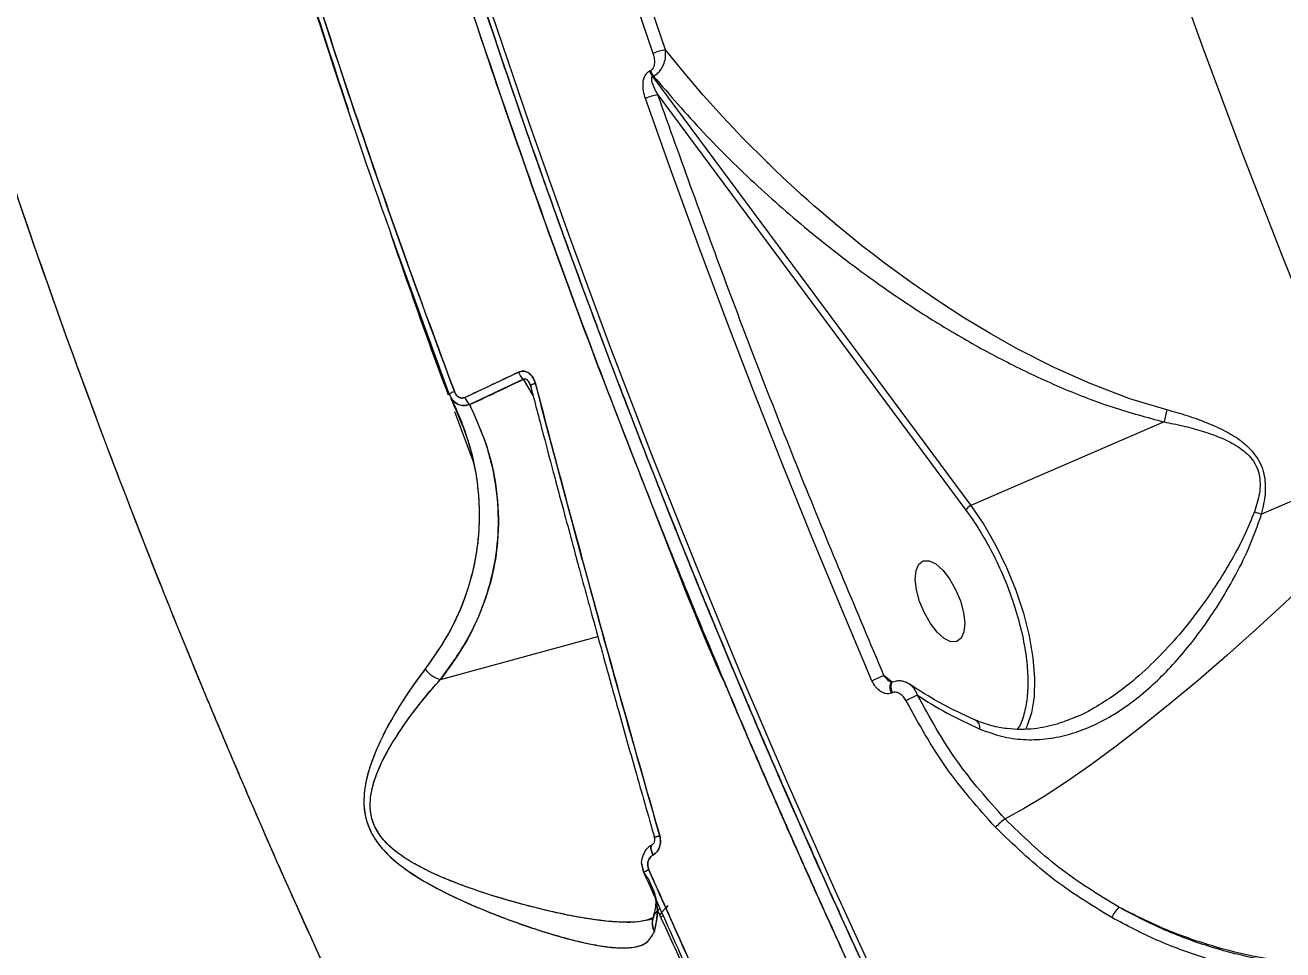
# Model space of a CAD drawing. Header units: millimetres. Extents: x -6332 to 8932, y -6739 to 7096.
# Drawn here: x -3296.8 to -3167.4, y -2512 to -2416.8 of the extents above; entities that cross this region are included whole.
import ezdxf

# ---------------------------------------------------------------- set-up
doc = ezdxf.new("R2010")
doc.units = ezdxf.units.MM
for name, color, linetype in [('DIKOM_ЗОНА', 80, 'Continuous'), ('DIKOM_ОБЪЕКТ', 7, 'Continuous'), ('DIKOM_РАЗМЕР_ЗОНА', 7, 'Continuous'), ('DIKOM_РАЗМЕР_ОБЪЕКТА', 7, 'Continuous')]:
    doc.layers.add(name, color=color, linetype=linetype)
doc.styles.add('style1', font='arial.ttf', dxfattribs={"width": 0.8})
doc.dimstyles.new('1-50', dxfattribs={"dimtxt": 300, "dimasz": 200, "dimexe": 100, "dimexo": 0, "dimgap": 100, "dimtad": 1, "dimtxsty": 'style1', "dimcen": 200, "dimclrd": 7, "dimclre": 7, "dimclrt": 7, "dimadec": 1, "dimazin": 2, "dimtfac": 1, "dimtmove": 0, "dimatfit": 2, "dimfxl": 0, "dimlwd": 25, "dimlwe": 18, "dimarcsym": 0})

# ---------------------------------------------------------------- blocks, each defined once
blk = doc.blocks.new('*D9')
at = {"layer": 'Defpoints', "color": 0, "transparency": 16777216}
for p in [(777.17, 5593.97), (-4228.73, -3389.78), (7301.72, -3389.78)]:
    blk.add_point(p, dxfattribs=at)
at = {"layer": 'DIKOM_РАЗМЕР_ОБЪЕКТА', "color": 7, "lineweight": 18, "transparency": 16777216}
for p, q in [((777.17, 5593.97), (7401.72, 5593.97)), ((-4228.73, -3389.78), (7401.72, -3389.78))]:
    blk.add_line(p, q, dxfattribs=at)
at = {"layer": 'DIKOM_РАЗМЕР_ОБЪЕКТА', "color": 7, "lineweight": 25, "transparency": 16777216}
blk.add_line((7301.72, 5393.97), (7301.72, -3189.78), dxfattribs=at)
at = {"layer": 'DIKOM_РАЗМЕР_ОБЪЕКТА', "color": 7, "transparency": 16777216}
for points in [[(7268.39, 5393.97), (7335.06, 5393.97), (7301.72, 5593.97)], [(7268.39, -3189.78), (7335.06, -3189.78), (7301.72, -3389.78)]]:
    blk.add_solid(points, dxfattribs=at)
at = {"layer": 'DIKOM_РАЗМЕР_ОБЪЕКТА', "color": 7, "transparency": 16777216, "insert": (7048.55, 1153.71), "char_height": 300, "attachment_point": 5, "rotation": 90, "style": 'style1'}
blk.add_mtext('9000', dxfattribs=at)
blk = doc.blocks.new('*D10')
at = {"layer": 'Defpoints', "color": 0, "transparency": 16777216}
for p in [(4034.78, 3636.59), (-4490.85, -1960.46), (4034.78, -5533.39)]:
    blk.add_point(p, dxfattribs=at)
at = {"layer": 'DIKOM_РАЗМЕР_ОБЪЕКТА', "color": 7, "lineweight": 18, "transparency": 16777216}
for p, q in [((4034.78, 3636.59), (4034.78, -5633.39)), ((-4490.85, -1960.46), (-4490.85, -5633.39))]:
    blk.add_line(p, q, dxfattribs=at)
at = {"layer": 'DIKOM_РАЗМЕР_ОБЪЕКТА', "color": 7, "lineweight": 25, "transparency": 16777216}
blk.add_line((-4290.85, -5533.39), (3834.78, -5533.39), dxfattribs=at)
at = {"layer": 'DIKOM_РАЗМЕР_ОБЪЕКТА', "color": 7, "transparency": 16777216}
for points in [[(-4290.85, -5500.05), (-4290.85, -5566.72), (-4490.85, -5533.39)], [(3834.78, -5500.05), (3834.78, -5566.72), (4034.78, -5533.39)]]:
    blk.add_solid(points, dxfattribs=at)
at = {"layer": 'DIKOM_РАЗМЕР_ОБЪЕКТА', "color": 7, "transparency": 16777216, "insert": (308.03, -5280.21), "char_height": 300, "attachment_point": 5, "style": 'style1'}
blk.add_mtext('8500', dxfattribs=at)
blk = doc.blocks.new('*D11')
at = {"layer": 'Defpoints', "color": 0, "transparency": 16777216}
for p in [(1114.35, 7096.35), (-4349.59, -4627.34), (8831.76, -4627.34)]:
    blk.add_point(p, dxfattribs=at)
at = {"layer": 'DIKOM_РАЗМЕР_ЗОНА', "color": 7, "lineweight": 18, "transparency": 16777216}
for p, q in [((1114.35, 7096.35), (8931.76, 7096.35)), ((-4349.59, -4627.34), (8931.76, -4627.34))]:
    blk.add_line(p, q, dxfattribs=at)
at = {"layer": 'DIKOM_РАЗМЕР_ЗОНА', "color": 7, "lineweight": 25, "transparency": 16777216}
blk.add_line((8831.76, 6896.35), (8831.76, -4427.34), dxfattribs=at)
at = {"layer": 'DIKOM_РАЗМЕР_ЗОНА', "color": 7, "transparency": 16777216}
for points in [[(8798.42, 6896.35), (8865.09, 6896.35), (8831.76, 7096.35)], [(8798.42, -4427.34), (8865.09, -4427.34), (8831.76, -4627.34)]]:
    blk.add_solid(points, dxfattribs=at)
at = {"layer": 'DIKOM_РАЗМЕР_ЗОНА', "color": 7, "transparency": 16777216, "insert": (8578.59, 1308.2), "char_height": 300, "attachment_point": 5, "rotation": 90, "style": 'style1'}
blk.add_mtext('11750', dxfattribs=at)
blk = doc.blocks.new('*D12')
at = {"layer": 'Defpoints', "color": 0, "transparency": 16777216}
for p in [(6134.38, 3354.85), (-6332, -2644.93), (6134.38, -6639)]:
    blk.add_point(p, dxfattribs=at)
at = {"layer": 'DIKOM_РАЗМЕР_ЗОНА', "color": 7, "lineweight": 18, "transparency": 16777216}
for p, q in [((6134.38, 3354.85), (6134.38, -6739)), ((-6332, -2644.93), (-6332, -6739))]:
    blk.add_line(p, q, dxfattribs=at)
at = {"layer": 'DIKOM_РАЗМЕР_ЗОНА', "color": 7, "lineweight": 25, "transparency": 16777216}
blk.add_line((-6132, -6639), (5934.38, -6639), dxfattribs=at)
at = {"layer": 'DIKOM_РАЗМЕР_ЗОНА', "color": 7, "transparency": 16777216}
for points in [[(-6132, -6605.67), (-6132, -6672.33), (-6332, -6639)], [(5934.38, -6605.67), (5934.38, -6672.33), (6134.38, -6639)]]:
    blk.add_solid(points, dxfattribs=at)
at = {"layer": 'DIKOM_РАЗМЕР_ЗОНА', "color": 7, "transparency": 16777216, "insert": (-98.81, -6385.83), "char_height": 300, "attachment_point": 5, "style": 'style1'}
blk.add_mtext('12500', dxfattribs=at)

msp = doc.modelspace()

# ---------------------------------------------------------------- linework, layer by layer
at = {"layer": 'DIKOM_ЗОНА', "color": 3, "lineweight": 15}
msp.add_lwpolyline([(2313.678, -2039.636), (1542.34, -2039.636, 0.3105415), (608.716, -2681.382, -0.3109247), (-1501.993, -4130.05), (-2696.746, -4128.38, 0.1481275), (-3251.872, -4295.682, -0.933016), (-5664.774, -1161.612, 0.2141904), (-5328.202, -414.769), (-5324.734, 2067.074, -0.1780948), (-5085.448, 2714.765, 0.1784553), (-4846.161, 3363.853), (-4846.161, 4324.353, -0.4142136), (-3846.161, 5324.353), (-1723.291, 5324.353, 0.381133), (-729.81, 6210.352, -0.381133), (263.67, 7096.351), (1965.021, 7096.351, -0.4034875), (2964.346, 6133.102, 0.4034875)], format="xyb", dxfattribs=at)
at = {"layer": 'DIKOM_ОБЪЕКТ', "color": 7, "linetype": 'Continuous', "lineweight": 15}
for p, q in [((-3232.505, -2421.511), (-3232.405, -2421.468)), ((-3232.21, -2422.079), (-3232.11, -2422.036)), ((-3232.21, -2422.079), (-3199.46, -2466.259)), ((-3231.655, -2423.969), (-3199.957, -2466.73)), ((-3251.507, -2455.118), (-3245.995, -2452.516)), ((-3245.49, -2453.25), (-3251.015, -2455.857)), ((-3244.5, -2454.917), (-3245.49, -2453.25)), ((-3245.009, -2453.428), (-3244.781, -2453.846)), ((-3244.655, -2454.009), (-3244.914, -2453.572)), ((-3252.954, -2455.186), (-3251.778, -2457.869)), ((-3250.606, -2461.854), (-3252.561, -2456.606)), ((-3179.56, -2457.641), (-3199.46, -2466.259)), ((-3254.036, -2484.157), (-3237.83, -2479.741)), ((-3226.059, -2481.369), (-3226.063, -2481.37)), ((-3225.239, -2483.376), (-3225.24, -2483.376)), ((-3207.56, -2484.446), (-3208.394, -2483.759)), ((-3207.526, -2484.432), (-3207.604, -2484.466)), ((-3207.604, -2484.466), (-3207.592, -2484.461)), ((-3207.516, -2484.427), (-3207.526, -2484.432)), ((-3207.61, -2485.553), (-3207.532, -2485.519)), ((-3222.584, -2489.672), (-3222.546, -2489.655)), ((-3232.024, -2500.352), (-3232.018, -2500.371)), ((-3232.024, -2500.352), (-3231.997, -2500.526)), ((-3233.321, -2503.191), (-3233.132, -2503.961)), ((-3233.133, -2503.959), (-3233.297, -2503.155)), ((-3232.633, -2503.649), (-3232.659, -2503.762)), ((-3232.659, -2503.762), (-3232.639, -2503.672)), ((-3231.825, -2506.864), (-3232.183, -2505.864)), ((-3230.615, -2507.423), (-3231.463, -2508.352)), ((-3230.615, -2507.423), (-3230.814, -2507.724)), ((-3231.223, -2508.2), (-3231.452, -2508.378)), ((-3231.366, -2508.569), (-3231.091, -2508.494))]:
    msp.add_line(p, q, dxfattribs=at)
at = {"layer": 'DIKOM_ОБЪЕКТ', "color": 7, "linetype": 'Continuous', "lineweight": 15, "flags": 128}
for points in [[(-3208.944, -2300.734), (-3206.819, -2311.237), (-3204.505, -2321.822), (-3202.004, -2332.479), (-3199.318, -2343.199), (-3196.451, -2353.97), (-3193.405, -2364.783), (-3190.182, -2375.628), (-3186.785, -2386.497), (-3183.218, -2397.376), (-3179.485, -2408.257), (-3175.588, -2419.13), (-3171.531, -2429.985), (-3167.318, -2440.811), (-3162.952, -2451.598), (-3158.439, -2462.337)], [(-3192.274, -2549.675), (-3197.738, -2538.88), (-3203.077, -2527.986), (-3208.288, -2517.001), (-3213.367, -2505.933), (-3218.308, -2494.793), (-3223.109, -2483.589), (-3227.764, -2472.332), (-3232.27, -2461.03), (-3236.623, -2449.694), (-3240.82, -2438.332), (-3244.857, -2426.954), (-3248.73, -2415.57), (-3252.436, -2404.19), (-3255.973, -2392.823), (-3259.337, -2381.478), (-3262.525, -2370.166), (-3265.534, -2358.894), (-3268.363, -2347.675), (-3271.009, -2336.516), (-3273.469, -2325.427), (-3275.741, -2314.418), (-3277.824, -2303.496)], [(-3232.129, -2419.695), (-3234.917, -2411.502), (-3237.62, -2403.309), (-3240.235, -2395.121), (-3242.762, -2386.941), (-3245.199, -2378.773), (-3247.545, -2370.621), (-3249.8, -2362.487), (-3251.962, -2354.376)], [(-3230.876, -2419.326), (-3233.659, -2411.15), (-3236.355, -2402.976), (-3238.964, -2394.806), (-3241.485, -2386.644), (-3243.917, -2378.494), (-3246.259, -2370.359), (-3248.508, -2362.244), (-3250.666, -2354.151)], [(-3179.283, -2456.406), (-3183.101, -2455.248), (-3187.182, -2453.699), (-3190.816, -2452.073), (-3194.675, -2450.109), (-3197.4, -2448.58), (-3200.268, -2446.847), (-3202.994, -2445.083), (-3205.606, -2443.284), (-3208.377, -2441.259), (-3209.484, -2440.415), (-3210.662, -2439.495), (-3211.908, -2438.497), (-3213.219, -2437.418), (-3214.592, -2436.254), (-3215.094, -2435.821), (-3215.643, -2435.341), (-3216.237, -2434.815), (-3216.874, -2434.244), (-3217.555, -2433.625), (-3218.788, -2432.482), (-3219.671, -2431.643), (-3220.215, -2431.118), (-3220.362, -2430.976), (-3220.404, -2430.934), (-3220.419, -2430.92), (-3220.423, -2430.916), (-3220.425, -2430.914), (-3220.425, -2430.914), (-3220.426, -2430.913), (-3220.426, -2430.913), (-3220.426, -2430.913), (-3220.426, -2430.913), (-3220.426, -2430.913), (-3220.426, -2430.913), (-3220.426, -2430.913), (-3222.905, -2428.427), (-3224.981, -2426.231), (-3226.982, -2424.007), (-3229.032, -2421.606), (-3230.876, -2419.326)], [(-3209.624, -2484.282), (-3212.77, -2476.85), (-3215.852, -2469.398), (-3218.869, -2461.924), (-3221.82, -2454.432), (-3224.704, -2446.926), (-3227.519, -2439.408), (-3230.265, -2431.882), (-3232.94, -2424.349)], [(-3244.259, -2453.675), (-3244.398, -2453.715), (-3244.522, -2453.753), (-3244.625, -2453.787), (-3244.707, -2453.815), (-3244.764, -2453.838), (-3244.795, -2453.855), (-3244.798, -2453.863), (-3244.774, -2453.865)], [(-3244.774, -2453.865), (-3244.798, -2453.863), (-3244.795, -2453.855), (-3244.764, -2453.838), (-3244.707, -2453.815), (-3244.625, -2453.787), (-3244.522, -2453.753), (-3244.398, -2453.715), (-3244.259, -2453.675)], [(-3158.439, -2462.337), (-3159.76, -2462.91), (-3161.105, -2463.49), (-3162.471, -2464.081), (-3163.857, -2464.679), (-3165.259, -2465.282), (-3166.676, -2465.893), (-3168.105, -2466.508), (-3169.545, -2467.127)], [(-3199.46, -2466.259), (-3198.129, -2468.213), (-3196.894, -2470.348), (-3195.785, -2472.615), (-3194.828, -2474.96), (-3194.045, -2477.328), (-3193.454, -2479.662), (-3193.071, -2481.908), (-3192.903, -2484.013), (-3192.955, -2485.926), (-3193.226, -2487.603), (-3193.709, -2489.004), (-3193.837, -2489.26)], [(-3156.354, -2465.453), (-3158.903, -2468.142), (-3161.587, -2470.872), (-3164.376, -2473.618), (-3167.246, -2476.351), (-3170.165, -2479.046), (-3173.107, -2481.675), (-3176.042, -2484.213), (-3178.941, -2486.634), (-3181.776, -2488.915), (-3184.518, -2491.034), (-3187.14, -2492.968), (-3189.616, -2494.698), (-3191.923, -2496.209), (-3194.037, -2497.485), (-3195.937, -2498.513)], [(-3202.338, -2472.899), (-3201.638, -2473.799), (-3201.019, -2474.883), (-3200.529, -2476.066), (-3200.21, -2477.251), (-3200.086, -2478.343), (-3200.167, -2479.252), (-3200.448, -2479.906), (-3200.906, -2480.251), (-3201.502, -2480.26), (-3202.19, -2479.931), (-3202.913, -2479.291), (-3203.613, -2478.393), (-3204.232, -2477.307), (-3204.722, -2476.125), (-3205.042, -2474.939), (-3205.166, -2473.848), (-3205.084, -2472.938), (-3204.803, -2472.285), (-3204.345, -2471.94), (-3203.749, -2471.931), (-3203.061, -2472.26), (-3202.338, -2472.899)], [(-3207.61, -2485.553), (-3207.704, -2485.289), (-3207.759, -2485.032), (-3207.77, -2484.803), (-3207.735, -2484.621), (-3207.658, -2484.5), (-3207.604, -2484.466)], [(-3207.526, -2484.432), (-3207.58, -2484.467), (-3207.657, -2484.588), (-3207.692, -2484.77), (-3207.682, -2484.998), (-3207.627, -2485.254), (-3207.532, -2485.519)], [(-3232.155, -2502.224), (-3232.255, -2502.007), (-3232.327, -2501.793), (-3232.369, -2501.594), (-3232.376, -2501.421), (-3232.348, -2501.286), (-3232.288, -2501.194), (-3232.249, -2501.168)], [(-3232.261, -2501.175), (-3232.288, -2501.194), (-3232.348, -2501.286), (-3232.376, -2501.421), (-3232.369, -2501.594), (-3232.327, -2501.793), (-3232.255, -2502.007), (-3232.155, -2502.224)], [(-3232.024, -2500.352), (-3232.043, -2500.368), (-3232.033, -2500.377), (-3231.996, -2500.378), (-3231.932, -2500.37), (-3231.843, -2500.354), (-3231.732, -2500.33), (-3231.602, -2500.3), (-3231.457, -2500.263)], [(-3231.457, -2500.263), (-3231.602, -2500.3), (-3231.732, -2500.33), (-3231.843, -2500.354), (-3231.932, -2500.37), (-3231.996, -2500.378), (-3232.033, -2500.377), (-3232.043, -2500.368), (-3232.024, -2500.352)], [(-3233.133, -2503.959), (-3233.134, -2503.962), (-3233.114, -2503.954), (-3233.071, -2503.937), (-3233.009, -2503.911), (-3232.927, -2503.877), (-3232.828, -2503.835), (-3232.714, -2503.786), (-3232.589, -2503.732)], [(-3231.441, -2507.73), (-3231.459, -2507.743), (-3231.749, -2507.987)]]:
    msp.add_lwpolyline(points, dxfattribs=at)
at = {"layer": 'DIKOM_ОБЪЕКТ', "color": 7, "linetype": 'Continuous', "lineweight": 15}
for centre, radius, start, end in [((-3230.161, -2424.062), 4.79, 98.58337, 114.25187), ((-3230.479, -2420.818), 2.142, 198.86069, 216.06081), ((-3230.347, -2420.759), 2.177, 199.0004, 215.9211), ((-3230.963, -2428.68), 4.761, 98.35656, 114.54104), ((-3244.191, -2451.816), 1.935, 201.19555, 227.81952), ((-3252.387, -2455.465), 0.974, 102.44208, 138.39096), ((-3249.653, -2454.417), 1.981, 200.70817, 226.60389), ((-3134.14, -2467.165), 46.408, 166.59444, 168.15701), ((-3199.121, -2467.113), 0.919, 111.67995, 155.36525), ((-3161.803, -2442.834), 25.497, 250.59193, 252.32396), ((-3253.327, -2481.474), 2.775, 215.15131, 255.19843), ((-3178.748, -2555.246), 77.39, 112.52398, 113.51347), ((-3194.95, -2507.512), 23.94, 114.70013, 117.81651), ((-3199.423, -2489.132), 0.911, 352.41822, 60.65044), ((-3192.802, -2503.054), 5.518, 124.62276, 138.14854), ((-3238.218, -2491.143), 13.79, 291.64536, 294.09255), ((-3230.458, -2509.217), 1.782, 123.58685, 209.41921), ((-3182.129, -2509.806), 3.045, 133.50508, 158.00713), ((-3230.443, -2509.211), 1.799, 162.40191, 209.35898)]:
    msp.add_arc(centre, radius, start, end, dxfattribs=at)
for points, knots in [([(-3223.198, -2036.913), (-3223.524, -2037.057), (-3226.59, -2038.41), (-3231.996, -2041.839), (-3239.36, -2047.241), (-3246.223, -2053.598), (-3252.637, -2060.797), (-3258.475, -2068.712), (-3263.764, -2077.284), (-3268.509, -2086.436), (-3272.789, -2096.292), (-3276.587, -2106.795), (-3279.969, -2118.153), (-3282.907, -2130.406), (-3285.361, -2143.603), (-3287.271, -2157.51), (-3288.623, -2172.08), (-3289.408, -2187.237), (-3289.623, -2202.595), (-3289.309, -2218.091), (-3288.504, -2233.693), (-3287.203, -2249.707), (-3285.402, -2266.139), (-3283.053, -2283.289), (-3280.131, -2301.09), (-3276.619, -2319.463), (-3272.588, -2338.012), (-3268.044, -2356.734), (-3262.983, -2375.631), (-3257.512, -2394.338), (-3251.671, -2412.795), (-3245.522, -2430.905), (-3238.982, -2448.935), (-3232.072, -2466.842), (-3224.648, -2484.987), (-3216.683, -2503.365), (-3208.148, -2521.962), (-3199.21, -2540.381), (-3189.918, -2558.519), (-3180.322, -2576.279), (-3170.647, -2593.275), (-3160.914, -2609.534), (-3151.139, -2625.087), (-3141.126, -2640.246), (-3130.896, -2655.033), (-3123.923, -2664.485), (-3120.431, -2669.218)], [0, 0, 0, 0, 0.0028441, 0.0267502, 0.0505357, 0.0742578, 0.0979727, 0.1217368, 0.1442394, 0.1668674, 0.1894172, 0.2118542, 0.2342271, 0.257939, 0.2816885, 0.3055319, 0.3295197, 0.3534456, 0.3772426, 0.3996156, 0.4219726, 0.4443609, 0.4668275, 0.4894231, 0.5133832, 0.5372016, 0.560939, 0.5846504, 0.6083912, 0.6322202, 0.6548184, 0.6774103, 0.6998754, 0.7222618, 0.7446183, 0.7683492, 0.7921552, 0.816093, 0.8400718, 0.863906, 0.8876507, 0.9100072, 0.932381, 0.9548205, 0.9773726, 1, 1, 1, 1]), ([(-3245.158, -2053.479), (-3245.211, -2053.531), (-3246.595, -2054.881), (-3249.17, -2057.804), (-3252.743, -2062.136), (-3256.034, -2066.621), (-3259.075, -2071.179), (-3261.974, -2075.972), (-3264.731, -2080.995), (-3267.342, -2086.245), (-3269.807, -2091.719), (-3272.123, -2097.411), (-3274.29, -2103.318), (-3276.307, -2109.438), (-3278.171, -2115.764), (-3279.882, -2122.294), (-3281.438, -2129.023), (-3282.839, -2135.945), (-3284.085, -2143.057), (-3285.173, -2150.354), (-3286.104, -2157.83), (-3286.876, -2165.483), (-3287.49, -2173.304), (-3287.946, -2181.29), (-3288.242, -2189.434), (-3288.379, -2197.733), (-3288.357, -2206.18), (-3288.175, -2214.769), (-3287.834, -2223.495), (-3287.335, -2232.351), (-3286.677, -2241.333), (-3285.862, -2250.432), (-3284.889, -2259.644), (-3283.759, -2268.963), (-3282.474, -2278.38), (-3281.035, -2287.89), (-3279.441, -2297.487), (-3277.696, -2307.164), (-3275.799, -2316.914), (-3273.752, -2326.729), (-3271.558, -2336.602), (-3269.218, -2346.527), (-3266.734, -2356.495), (-3264.107, -2366.499), (-3261.342, -2376.53), (-3258.44, -2386.578), (-3255.405, -2396.634), (-3252.241, -2406.685), (-3248.955, -2416.717), (-3245.553, -2426.71), (-3242.048, -2436.632), (-3238.465, -2446.427), (-3234.856, -2455.965), (-3231.356, -2464.927), (-3228.248, -2472.662), (-3225.41, -2479.565), (-3222.688, -2486.061), (-3220.75, -2490.564), (-3219.766, -2492.851)], [0, 0, 0, 0, 0.0008172, 0.0213224, 0.0419441, 0.0605453, 0.0791507, 0.0977591, 0.1163702, 0.1349826, 0.1535974, 0.1722124, 0.1908283, 0.2094449, 0.2280614, 0.246678, 0.2652951, 0.2839114, 0.3025275, 0.3211424, 0.3397571, 0.3583719, 0.3769848, 0.3955976, 0.4142084, 0.4328194, 0.4514302, 0.4700382, 0.4886459, 0.5072509, 0.525856, 0.5444575, 0.5630587, 0.5816573, 0.6002527, 0.6188443, 0.637433, 0.6560182, 0.6745982, 0.6931726, 0.7117397, 0.7302991, 0.7488492, 0.7673865, 0.7859093, 0.804411, 0.8228879, 0.8413297, 0.8597241, 0.8780467, 0.8962603, 0.9142904, 0.9319707, 0.9488626, 0.963825, 0.974833, 0.9872125, 1, 1, 1, 1]), ([(-3206.076, -2622.769), (-3209.491, -2617.45), (-3216.326, -2606.806), (-3226.259, -2590.257), (-3235.948, -2573.29), (-3245.333, -2555.914), (-3254.361, -2538.24), (-3262.815, -2520.708), (-3270.703, -2503.374), (-3278.053, -2486.248), (-3285.016, -2468.982), (-3291.588, -2451.579), (-3297.968, -2433.431), (-3304.053, -2414.641), (-3309.738, -2395.321), (-3314.798, -2376.18), (-3319.229, -2357.217), (-3323.026, -2338.433), (-3326.164, -2319.896), (-3328.623, -2301.706), (-3330.39, -2283.957), (-3331.468, -2266.681), (-3331.852, -2249.917), (-3331.547, -2233.754), (-3330.56, -2218.271), (-3328.911, -2203.507), (-3326.606, -2189.459), (-3323.651, -2176.126), (-3319.989, -2163.339), (-3315.608, -2151.224), (-3310.503, -2139.913), (-3304.796, -2129.59), (-3298.413, -2120.404), (-3293.78, -2114.491), (-3291.119, -2111.96), (-3290.963, -2111.813)], [0, 0, 0, 0, 0.0300529, 0.0601374, 0.0903312, 0.1207133, 0.1510481, 0.1812016, 0.2095421, 0.2378597, 0.266223, 0.2946983, 0.3233418, 0.3551983, 0.3868722, 0.4184629, 0.4500675, 0.4817818, 0.5137032, 0.5456079, 0.5774203, 0.6092394, 0.6411643, 0.6730865, 0.7048096, 0.7364286, 0.768038, 0.7997314, 0.8316041, 0.8651056, 0.898394, 0.9315588, 0.9647071, 0.9979422, 1, 1, 1, 1]), ([(-3194.782, -2545.986), (-3195.147, -2545.287), (-3198.857, -2538.165), (-3205.53, -2524.316), (-3214.744, -2504.48), (-3223.454, -2484.417), (-3231.703, -2464.204), (-3239.464, -2443.852), (-3246.734, -2423.382), (-3253.484, -2402.857), (-3259.667, -2382.416), (-3265.265, -2362.142), (-3270.271, -2342.064), (-3274.69, -2322.178), (-3278.513, -2302.5), (-3281.722, -2283.097), (-3284.299, -2264.071), (-3286.233, -2245.517), (-3287.523, -2227.491), (-3288.171, -2210.009), (-3288.183, -2193.059), (-3287.526, -2176.699), (-3286.411, -2162.297), (-3285.228, -2153.698), (-3284.729, -2150.072)], [0, 0, 0, 0, 0.0052412, 0.0533696, 0.1012869, 0.1492379, 0.1970799, 0.2448911, 0.2929538, 0.341181, 0.3893115, 0.4371172, 0.4848907, 0.5327433, 0.5806962, 0.62889, 0.6770898, 0.7250468, 0.7729006, 0.8206728, 0.8684776, 0.9166026, 0.9648294, 1, 1, 1, 1]), ([(-3119.444, -2668.268), (-3123.138, -2663.257), (-3130.512, -2653.254), (-3141.315, -2637.565), (-3151.873, -2621.461), (-3162.165, -2604.915), (-3172.193, -2587.941), (-3181.769, -2570.867), (-3190.907, -2553.725), (-3199.586, -2536.6), (-3207.942, -2519.243), (-3215.936, -2501.742), (-3223.715, -2483.764), (-3231.257, -2465.297), (-3238.534, -2446.335), (-3245.394, -2427.238), (-3251.807, -2408.076), (-3257.736, -2388.955), (-3263.051, -2370.337), (-3267.779, -2352.248), (-3271.957, -2334.672), (-3275.678, -2317.251), (-3278.939, -2299.985), (-3281.784, -2282.577), (-3284.157, -2265.142), (-3286.015, -2247.793), (-3287.311, -2230.913), (-3288.052, -2214.495), (-3288.232, -2198.546), (-3287.867, -2183.351), (-3286.95, -2168.97), (-3285.907, -2157.913), (-3284.988, -2151.778), (-3284.717, -2149.968)], [0, 0, 0, 0, 0.0338931, 0.0676579, 0.101253, 0.1347578, 0.1682517, 0.201816, 0.2335979, 0.2655578, 0.2974069, 0.3290959, 0.3606952, 0.3941866, 0.4277292, 0.4614047, 0.4952854, 0.5290776, 0.5626887, 0.5942872, 0.6258639, 0.6574845, 0.6892181, 0.7211301, 0.7549709, 0.7886124, 0.8221385, 0.8556279, 0.8891602, 0.9228145, 0.9547323, 0.9866402, 1, 1, 1, 1]), ([(-3120.431, -2669.218), (-3122.831, -2665.98), (-3127.749, -2659.345), (-3135.201, -2648.824), (-3142.908, -2637.56), (-3150.503, -2626.018), (-3157.956, -2614.263), (-3164.931, -2602.856), (-3169.769, -2594.659), (-3172.486, -2589.97), (-3173.344, -2588.482), (-3174.203, -2586.986), (-3175.063, -2585.481), (-3175.924, -2583.968), (-3178.913, -2578.69), (-3183.798, -2569.876), (-3190.294, -2557.712), (-3196.155, -2546.348), (-3201.41, -2535.824), (-3206.084, -2526.176), (-3210.206, -2517.432), (-3213.801, -2509.614), (-3216.891, -2502.74), (-3219.393, -2497.064), (-3221.373, -2492.504), (-3222.844, -2489.072), (-3223.838, -2486.732), (-3224.382, -2485.443), (-3224.592, -2484.946), (-3224.678, -2484.741), (-3224.715, -2484.653), (-3224.731, -2484.615), (-3224.738, -2484.599), (-3224.741, -2484.592), (-3224.742, -2484.588), (-3227.193, -2479.332), (-3231.216, -2468.689), (-3237.385, -2453.189), (-3242.899, -2438.192), (-3247.769, -2424.339), (-3252.027, -2411.588), (-3254.876, -2402.65), (-3256.69, -2396.787), (-3257.59, -2393.844), (-3258.468, -2390.934), (-3259.325, -2388.059), (-3260.161, -2385.218), (-3262.752, -2376.306), (-3266.835, -2361.471), (-3271.918, -2340.965), (-3276.299, -2321.039), (-3280.052, -2301.704), (-3282.035, -2289.196), (-3283.018, -2282.999)], [0, 0, 0, 0, 0.0304209, 0.0623327, 0.095734, 0.1306254, 0.1625625, 0.1956542, 0.2257291, 0.2297327, 0.2337534, 0.2377893, 0.2418403, 0.2459065, 0.2499879, 0.2842987, 0.316163, 0.3455819, 0.3725529, 0.3970783, 0.419155, 0.4387844, 0.455968, 0.4707052, 0.4811917, 0.4899532, 0.4962348, 0.4985755, 0.4995217, 0.4999227, 0.5000971, 0.5001726, 0.5002056, 0.5002199, 0.5002268, 0.5002316, 0.539857, 0.577985, 0.6146112, 0.6497392, 0.6794112, 0.7079231, 0.715199, 0.7223943, 0.7295114, 0.7365486, 0.7435039, 0.7503816, 0.8020663, 0.852871, 0.9027955, 0.9518385, 1, 1, 1, 1]), ([(-3206.076, -2622.769), (-3207.135, -2621.137), (-3209.301, -2617.8), (-3212.588, -2612.626), (-3215.989, -2607.186), (-3219.496, -2601.47), (-3223.104, -2595.476), (-3226.544, -2589.649), (-3229.407, -2584.708), (-3231.728, -2580.648), (-3233.794, -2576.996), (-3236.055, -2572.949), (-3238.561, -2568.4), (-3241.174, -2563.586), (-3243.629, -2558.989), (-3245.295, -2555.826), (-3246.249, -2554.001), (-3246.657, -2553.221), (-3247.028, -2552.506), (-3247.365, -2551.857), (-3247.667, -2551.275), (-3249.171, -2548.367), (-3251.738, -2543.34), (-3255.288, -2536.219), (-3258.707, -2529.212), (-3262.045, -2522.207), (-3265.41, -2514.979), (-3268.366, -2508.471), (-3270.98, -2502.596), (-3273.184, -2497.55), (-3275.302, -2492.618), (-3277.335, -2487.801), (-3279.285, -2483.101), (-3281.156, -2478.52), (-3284.195, -2470.946), (-3288.242, -2460.508), (-3293.081, -2447.35), (-3297.646, -2434.258), (-3301.948, -2421.18), (-3305.998, -2408.067), (-3310.008, -2394.199), (-3313.908, -2379.583), (-3317.649, -2364.131), (-3320.954, -2348.86), (-3323.866, -2333.711), (-3325.44, -2323.766), (-3326.224, -2318.809)], [0, 0, 0, 0, 0.0179876, 0.0367762, 0.0563657, 0.0767565, 0.0979473, 0.1199375, 0.1380068, 0.1494641, 0.1620326, 0.1757116, 0.1910465, 0.2085275, 0.2246543, 0.2375316, 0.2403668, 0.2429771, 0.2453677, 0.2475341, 0.2494766, 0.251198, 0.2766477, 0.2996046, 0.3217494, 0.3456947, 0.3682713, 0.3922606, 0.4088962, 0.425132, 0.440963, 0.456394, 0.4714218, 0.4860449, 0.5002695, 0.5438574, 0.5855956, 0.6254857, 0.6683365, 0.7099835, 0.750432, 0.800899, 0.8503771, 0.8999619, 0.9501441, 1, 1, 1, 1]), ([(-3279.525, -2372.731), (-3278.129, -2377.82), (-3275.34, -2387.985), (-3270.752, -2403.303), (-3265.583, -2419.545), (-3259.766, -2436.735), (-3255.334, -2448.785), (-3253.115, -2454.819)], [0, 0, 0, 0, 0.187019, 0.3735604, 0.5599048, 0.7796539, 1, 1, 1, 1]), ([(-3279.04, -2372.305), (-3277.831, -2376.725), (-3275.379, -2385.687), (-3271.331, -2399.376), (-3267.066, -2413.033), (-3262.548, -2426.705), (-3257.792, -2440.44), (-3254.351, -2449.762), (-3252.597, -2454.514)], [0, 0, 0, 0, 0.1622331, 0.3289049, 0.5000069, 0.6599884, 0.8266567, 1, 1, 1, 1]), ([(-3252.597, -2454.514), (-3254.488, -2449.387), (-3258.264, -2439.145), (-3263.552, -2423.762), (-3268.843, -2407.487), (-3274.083, -2390.308), (-3277.386, -2378.311), (-3279.04, -2372.305)], [0, 0, 0, 0, 0.1870121, 0.3735559, 0.5598992, 0.7796526, 1, 1, 1, 1]), ([(-3263.501, -2425.478), (-3265.215, -2420.258), (-3268.724, -2409.572), (-3273.549, -2393.546), (-3276.929, -2381.863), (-3278.543, -2375.688), (-3278.771, -2374.816)], [0, 0, 0, 0, 0.3075358, 0.629542, 0.9477001, 1, 1, 1, 1]), ([(-3232.405, -2421.468), (-3232.341, -2421.429), (-3232.211, -2421.35), (-3232.086, -2421.144), (-3232.009, -2420.912), (-3231.967, -2420.586), (-3231.991, -2420.165), (-3232.083, -2419.852), (-3232.129, -2419.695)], [0, 0, 0, 0, 0.1247022, 0.2502382, 0.3689589, 0.5007295, 0.7498744, 1, 1, 1, 1]), ([(-3232.11, -2422.036), (-3231.979, -2421.962), (-3231.724, -2421.817), (-3231.412, -2421.478), (-3231.177, -2421.109), (-3230.965, -2420.619), (-3230.826, -2420.003), (-3230.86, -2419.548), (-3230.876, -2419.326)], [0, 0, 0, 0, 0.1495044, 0.2920285, 0.4241895, 0.5481213, 0.7790188, 1, 1, 1, 1]), ([(-3232.94, -2424.349), (-3233.014, -2424.098), (-3233.162, -2423.597), (-3233.205, -2422.804), (-3233.081, -2422.146), (-3232.845, -2421.763), (-3232.664, -2421.593), (-3232.558, -2421.538), (-3232.505, -2421.511)], [0, 0, 0, 0, 0.2498648, 0.4993137, 0.7487373, 0.8743637, 0.9379791, 1, 1, 1, 1]), ([(-3231.655, -2423.969), (-3231.818, -2423.66), (-3232.063, -2423.197), (-3232.258, -2422.605), (-3232.31, -2422.294), (-3232.276, -2422.145), (-3232.242, -2422.098), (-3232.221, -2422.085), (-3232.21, -2422.079)], [0, 0, 0, 0, 0.4981587, 0.7483584, 0.9088222, 0.9607079, 0.9812251, 1, 1, 1, 1]), ([(-3232.11, -2422.036), (-3230.431, -2423.985), (-3227.075, -2427.882), (-3221.468, -2433.376), (-3215.497, -2438.571), (-3209.826, -2442.889), (-3204.6, -2446.425), (-3199.938, -2449.258), (-3195.091, -2451.871), (-3190.062, -2454.197), (-3184.884, -2456.216), (-3181.322, -2457.169), (-3179.56, -2457.641)], [0, 0, 0, 0, 0.1255429, 0.2509405, 0.3754981, 0.4997574, 0.5834686, 0.6671966, 0.7500236, 0.8342919, 0.9180368, 1, 1, 1, 1]), ([(-3208.394, -2483.759), (-3211.167, -2477.163), (-3216.713, -2463.971), (-3224.48, -2444.006), (-3229.263, -2430.648), (-3231.655, -2423.969)], [0, 0, 0, 0, 0.3333153, 0.6666902, 1, 1, 1, 1]), ([(-3259.202, -2438.044), (-3259.005, -2438.617), (-3257.074, -2444.216), (-3254.988, -2449.803), (-3253.115, -2454.819)], [0, 0, 0, 0, 0.1024361, 1, 1, 1, 1]), ([(-3253.217, -2454.845), (-3253.392, -2454.376), (-3254.852, -2450.46), (-3256.862, -2444.886), (-3258.609, -2439.775), (-3259.171, -2438.13)], [0, 0, 0, 0, 0.0845574, 0.7053504, 1, 1, 1, 1]), ([(-3245.995, -2452.516), (-3247.02, -2453.005), (-3248.849, -2453.879), (-3250.695, -2454.739), (-3251.507, -2455.118)], [0, 0, 0, 0, 0.5599786, 1, 1, 1, 1]), ([(-3251.015, -2455.857), (-3249.979, -2455.374), (-3248.13, -2454.512), (-3246.297, -2453.635), (-3245.49, -2453.25)], [0, 0, 0, 0, 0.5600035, 1, 1, 1, 1]), ([(-3245.995, -2452.516), (-3245.905, -2452.48), (-3245.726, -2452.41), (-3245.438, -2452.407), (-3245.156, -2452.479), (-3244.814, -2452.68), (-3244.464, -2453.076), (-3244.327, -2453.475), (-3244.259, -2453.675)], [0, 0, 0, 0, 0.1262158, 0.2500864, 0.3734895, 0.5004807, 0.7498394, 1, 1, 1, 1]), ([(-3244.259, -2453.675), (-3244.338, -2453.451), (-3244.495, -2453.004), (-3244.962, -2452.544), (-3245.512, -2452.359), (-3245.834, -2452.463), (-3245.995, -2452.516)], [0, 0, 0, 0, 0.2813106, 0.5613864, 0.7807446, 1, 1, 1, 1]), ([(-3245.49, -2453.25), (-3245.475, -2453.236), (-3245.446, -2453.209), (-3245.389, -2453.187), (-3245.326, -2453.185), (-3245.243, -2453.208), (-3245.14, -2453.277), (-3244.94, -2453.489), (-3244.847, -2453.7), (-3244.774, -2453.865)], [0, 0, 0, 0, 0.070868, 0.1335189, 0.191749, 0.2507299, 0.3603899, 0.5012915, 1, 1, 1, 1]), ([(-3245.49, -2453.25), (-3245.475, -2453.236), (-3245.445, -2453.209), (-3245.387, -2453.187), (-3245.311, -2453.185), (-3245.213, -2453.223), (-3245.111, -2453.305), (-3244.93, -2453.511), (-3244.843, -2453.709), (-3244.774, -2453.865)], [0, 0, 0, 0, 0.0708604, 0.1347232, 0.1946715, 0.2884463, 0.3981787, 0.5275994, 1, 1, 1, 1]), ([(-3252.597, -2454.514), (-3252.546, -2454.627), (-3252.443, -2454.852), (-3252.216, -2455.06), (-3252.006, -2455.16), (-3251.837, -2455.19), (-3251.667, -2455.18), (-3251.561, -2455.139), (-3251.507, -2455.118)], [0, 0, 0, 0, 0.2503161, 0.4996688, 0.6257214, 0.7497315, 0.8733693, 1, 1, 1, 1]), ([(-3251.507, -2455.118), (-3251.63, -2455.154), (-3251.876, -2455.225), (-3252.223, -2455.067), (-3252.463, -2454.813), (-3252.552, -2454.614), (-3252.597, -2454.514)], [0, 0, 0, 0, 0.2782971, 0.5570759, 0.7783418, 1, 1, 1, 1]), ([(-3244.781, -2453.846), (-3244.337, -2455.541), (-3243.506, -2458.716), (-3242.328, -2463.156), (-3241.312, -2466.954), (-3240.462, -2470.11), (-3239.759, -2472.702), (-3239.044, -2475.326), (-3238.173, -2478.502), (-3237.022, -2482.673), (-3235.603, -2487.763), (-3233.91, -2493.77), (-3232.677, -2498.073), (-3232.017, -2500.379)], [0, 0, 0, 0, 0.1089675, 0.2041424, 0.2855832, 0.3532847, 0.407276, 0.4525012, 0.5222834, 0.6119074, 0.721369, 0.8507274, 1, 1, 1, 1]), ([(-3244.259, -2453.675), (-3243.258, -2457.475), (-3241.208, -2465.261), (-3238.07, -2476.805), (-3234.812, -2488.542), (-3232.598, -2496.276), (-3231.457, -2500.263)], [0, 0, 0, 0, 0.2440565, 0.5000319, 0.742281, 1, 1, 1, 1]), ([(-3231.457, -2500.263), (-3232.696, -2495.93), (-3235.173, -2487.267), (-3239.476, -2471.735), (-3242.445, -2460.526), (-3244.259, -2453.675)], [0, 0, 0, 0, 0.2800964, 0.559978, 1, 1, 1, 1]), ([(-3252.893, -2455.296), (-3252.676, -2455.751), (-3252.16, -2456.83), (-3251.512, -2458.548), (-3250.865, -2460.641), (-3250.404, -2462.747), (-3250.12, -2464.896), (-3250.013, -2466.859), (-3250.064, -2469.005), (-3250.324, -2471.288), (-3250.845, -2473.702), (-3251.746, -2476.479), (-3253.174, -2479.638), (-3254.787, -2481.924), (-3255.596, -2483.071)], [0, 0, 0, 0, 0.0514757, 0.1221409, 0.1906936, 0.2810661, 0.3500456, 0.4207643, 0.4898747, 0.5771206, 0.6615447, 0.7447143, 0.8718536, 1, 1, 1, 1]), ([(-3252.922, -2455.309), (-3252.248, -2456.843), (-3250.829, -2460.075), (-3249.942, -2465.233), (-3250.049, -2470.255), (-3251.112, -2474.878), (-3252.816, -2479.071), (-3254.668, -2481.736), (-3255.596, -2483.071)], [0, 0, 0, 0, 0.1723453, 0.3630283, 0.5531692, 0.7028949, 0.8511224, 1, 1, 1, 1]), ([(-3251.015, -2455.857), (-3250.341, -2457.376), (-3248.997, -2460.408), (-3248.069, -2465.14), (-3247.998, -2469.545), (-3248.643, -2473.566), (-3249.807, -2477.171), (-3251.521, -2480.732), (-3253.196, -2483.012), (-3254.036, -2484.157)], [0, 0, 0, 0, 0.1677736, 0.335101, 0.5005203, 0.6259771, 0.7506767, 0.8748637, 1, 1, 1, 1]), ([(-3254.036, -2484.157), (-3253.103, -2482.873), (-3251.243, -2480.313), (-3249.449, -2476.3), (-3248.342, -2472.248), (-3247.947, -2468.121), (-3248.258, -2463.971), (-3249.222, -2459.835), (-3250.418, -2457.181), (-3251.015, -2455.857)], [0, 0, 0, 0, 0.140171, 0.2794031, 0.419641, 0.5598817, 0.7062703, 0.8534782, 1, 1, 1, 1]), ([(-3253.115, -2454.819), (-3253.015, -2455.031), (-3252.81, -2455.469), (-3252.247, -2455.857), (-3251.614, -2456.002), (-3251.214, -2455.905), (-3251.015, -2455.857)], [0, 0, 0, 0, 0.2648416, 0.5453906, 0.7738566, 1, 1, 1, 1]), ([(-3251.015, -2455.857), (-3251.235, -2455.907), (-3251.675, -2456.006), (-3252.319, -2455.835), (-3252.628, -2455.544), (-3252.78, -2455.401)], [0, 0, 0, 0, 0.3367815, 0.6733435, 1, 1, 1, 1]), ([(-3169.545, -2467.127), (-3169.454, -2466.771), (-3169.281, -2466.093), (-3169.131, -2465.039), (-3169.107, -2464.003), (-3169.25, -2462.96), (-3169.59, -2461.973), (-3170.123, -2461.082), (-3170.817, -2460.295), (-3171.836, -2459.436), (-3173.338, -2458.522), (-3175.218, -2457.69), (-3177.24, -2456.971), (-3178.583, -2456.6), (-3179.283, -2456.406)], [0, 0, 0, 0, 0.0658182, 0.1255342, 0.1907182, 0.2507958, 0.3130846, 0.3760571, 0.4355284, 0.5005669, 0.615033, 0.7506285, 0.8698381, 1, 1, 1, 1]), ([(-3179.56, -2457.641), (-3178.92, -2457.769), (-3177.64, -2458.025), (-3175.753, -2458.529), (-3173.908, -2459.159), (-3172.416, -2459.866), (-3171.346, -2460.612), (-3170.634, -2461.294), (-3170.089, -2462.097), (-3169.764, -2463.016), (-3169.665, -2463.996), (-3169.769, -2465.306), (-3170.075, -2466.258), (-3170.276, -2466.882)], [0, 0, 0, 0, 0.1249748, 0.24969, 0.3746818, 0.4999099, 0.5661854, 0.6249147, 0.6880567, 0.7497928, 0.808874, 0.8747758, 1, 1, 1, 1]), ([(-3199.957, -2466.73), (-3199.492, -2467.391), (-3198.541, -2468.742), (-3197.225, -2471.088), (-3196.027, -2473.641), (-3195.021, -2476.318), (-3194.259, -2478.986), (-3193.771, -2481.523), (-3193.562, -2483.82), (-3193.605, -2485.851), (-3193.914, -2487.582), (-3194.265, -2488.722), (-3194.589, -2489.147), (-3194.642, -2489.217)], [0, 0, 0, 0, 0.0934733, 0.1912587, 0.292165, 0.3946609, 0.4971722, 0.5980706, 0.6958573, 0.7893449, 0.8828036, 0.9805967, 1, 1, 1, 1]), ([(-3198.52, -2489.252), (-3197.784, -2489.529), (-3196.322, -2490.08), (-3194.054, -2490.389), (-3191.786, -2490.336), (-3188.788, -2489.761), (-3185.156, -2488.199), (-3181.133, -2485.24), (-3177.506, -2481.468), (-3174.644, -2477.584), (-3172.453, -2473.918), (-3170.76, -2470.62), (-3169.951, -2468.294), (-3169.545, -2467.127)], [0, 0, 0, 0, 0.0630878, 0.1252502, 0.1876939, 0.2503819, 0.3750427, 0.4993599, 0.6242693, 0.7486408, 0.8323532, 0.9158443, 1, 1, 1, 1]), ([(-3170.276, -2466.882), (-3170.611, -2467.711), (-3171.28, -2469.367), (-3172.557, -2471.736), (-3173.946, -2474.041), (-3175.648, -2476.551), (-3177.651, -2479.157), (-3179.991, -2481.772), (-3182.268, -2483.915), (-3184.449, -2485.641), (-3186.533, -2486.965), (-3187.973, -2487.788), (-3188.756, -2488.065), (-3188.786, -2488.076)], [0, 0, 0, 0, 0.0906629, 0.1808813, 0.2712988, 0.3620367, 0.4871714, 0.605135, 0.7234018, 0.8157913, 0.9038345, 0.996286, 1, 1, 1, 1]), ([(-3255.596, -2483.071), (-3256.098, -2483.746), (-3257.104, -2485.096), (-3258.588, -2487.413), (-3260, -2489.945), (-3261.236, -2492.751), (-3261.964, -2495.527), (-3261.885, -2498.138), (-3261.085, -2500.246), (-3259.5, -2502.253), (-3257.3, -2503.986), (-3253.87, -2506.014), (-3249.552, -2507.96), (-3245.173, -2509.578), (-3241.609, -2510.682), (-3238.802, -2511.384), (-3236.312, -2511.794), (-3234.253, -2511.806), (-3232.69, -2511.366), (-3232.237, -2510.517), (-3232.01, -2510.093)], [0, 0, 0, 0, 0.0497555, 0.0995753, 0.1496185, 0.1997498, 0.2504936, 0.2826977, 0.3150598, 0.3473155, 0.3954007, 0.4428511, 0.5362868, 0.6298234, 0.6916318, 0.7533224, 0.8152589, 0.876672, 0.9384, 1, 1, 1, 1]), ([(-3255.596, -2483.071), (-3256.017, -2483.633), (-3256.864, -2484.764), (-3258.111, -2486.653), (-3259.128, -2488.369), (-3259.896, -2489.822), (-3260.434, -2490.947), (-3260.936, -2492.137), (-3261.375, -2493.381), (-3261.709, -2494.673), (-3261.94, -2496.196), (-3261.901, -2497.688), (-3261.532, -2499.07), (-3261.098, -2500.042), (-3260.524, -2500.946), (-3259.86, -2501.751), (-3259.108, -2502.495), (-3257.916, -2503.505), (-3256.154, -2504.692), (-3253.868, -2505.95), (-3251.168, -2507.232), (-3248.144, -2508.484), (-3245.239, -2509.533), (-3242.809, -2510.315), (-3240.832, -2510.878), (-3238.943, -2511.334), (-3237.2, -2511.654), (-3235.653, -2511.807), (-3234.437, -2511.774), (-3233.516, -2511.582), (-3232.577, -2511.172), (-3232.238, -2510.525), (-3232.01, -2510.093)], [0, 0, 0, 0, 0.0416747, 0.0837975, 0.1248947, 0.1470139, 0.1678086, 0.187339, 0.2103846, 0.2311871, 0.2499855, 0.2813238, 0.2969872, 0.3127596, 0.3279389, 0.3442205, 0.3593016, 0.3756863, 0.4156799, 0.4582092, 0.5007598, 0.5629488, 0.6254804, 0.6673075, 0.7089114, 0.7499016, 0.7936459, 0.8352099, 0.8748683, 0.9067468, 0.937597, 1, 1, 1, 1]), ([(-3232.187, -2508.693), (-3232.52, -2508.824), (-3233.375, -2509.162), (-3235.374, -2509.179), (-3237.952, -2508.949), (-3240.862, -2508.444), (-3244.521, -2507.618), (-3248.981, -2506.364), (-3253.353, -2504.812), (-3256.803, -2503.142), (-3258.861, -2501.773), (-3260.23, -2500.318), (-3260.975, -2499.009), (-3261.3, -2497.541), (-3261.199, -2495.583), (-3260.43, -2493.318), (-3259.145, -2490.896), (-3257.599, -2488.541), (-3255.876, -2486.253), (-3254.65, -2484.855), (-3254.036, -2484.157)], [0, 0, 0, 0, 0.0433032, 0.1110267, 0.1797602, 0.2484553, 0.317364, 0.4215091, 0.5247668, 0.5764405, 0.6276013, 0.6525469, 0.6771264, 0.7015837, 0.7263269, 0.7763991, 0.8272137, 0.8785282, 0.9392399, 1, 1, 1, 1]), ([(-3232.576, -2508.885), (-3232.817, -2508.946), (-3233.446, -2509.103), (-3234.689, -2509.169), (-3236.289, -2509.111), (-3238.354, -2508.878), (-3240.921, -2508.432), (-3244.008, -2507.733), (-3247.256, -2506.854), (-3250.06, -2505.967), (-3252.331, -2505.143), (-3254.096, -2504.427), (-3255.81, -2503.628), (-3257.235, -2502.833), (-3258.274, -2502.131), (-3259.058, -2501.511), (-3259.773, -2500.82), (-3260.409, -2500.008), (-3260.899, -2499.09), (-3261.19, -2498.103), (-3261.282, -2497.082), (-3261.195, -2495.982), (-3260.922, -2494.812), (-3260.489, -2493.608), (-3260.023, -2492.589), (-3259.567, -2491.717), (-3259.139, -2490.961), (-3258.651, -2490.161), (-3258.198, -2489.463), (-3257.787, -2488.862), (-3257.427, -2488.351), (-3257.024, -2487.795), (-3256.577, -2487.202), (-3256.226, -2486.747), (-3255.906, -2486.348), (-3255.563, -2485.923), (-3254.914, -2485.142), (-3254.381, -2484.544), (-3254.036, -2484.157)], [0, 0, 0, 0, 0.0283191, 0.0736198, 0.1197291, 0.1669223, 0.2359449, 0.3049133, 0.3742915, 0.44335, 0.4777937, 0.5122746, 0.5501603, 0.5818582, 0.600261, 0.6168323, 0.6343071, 0.6517507, 0.669446, 0.6867303, 0.7035107, 0.7217472, 0.7441075, 0.76741, 0.7914382, 0.806452, 0.8230255, 0.8411463, 0.860856, 0.872029, 0.8845757, 0.898499, 0.9137858, 0.9304605, 0.9343759, 0.9462139, 0.965187, 1, 1, 1, 1]), ([(-3207.61, -2485.553), (-3207.708, -2485.584), (-3207.905, -2485.646), (-3208.221, -2485.619), (-3208.527, -2485.518), (-3208.903, -2485.291), (-3209.313, -2484.89), (-3209.52, -2484.484), (-3209.624, -2484.282)], [0, 0, 0, 0, 0.125447, 0.2506979, 0.3724377, 0.5014919, 0.7507098, 1, 1, 1, 1]), ([(-3207.609, -2484.5), (-3207.714, -2484.431), (-3208.027, -2484.223), (-3208.247, -2483.945), (-3208.394, -2483.759)], [0, 0, 0, 0, 0.3333332, 1, 1, 1, 1]), ([(-3207.595, -2484.462), (-3207.601, -2484.461), (-3207.617, -2484.459), (-3207.663, -2484.447), (-3207.747, -2484.41), (-3207.816, -2484.359), (-3207.864, -2484.324)], [0, 0, 0, 0, 0.1185889, 0.3144509, 0.5256157, 1, 1, 1, 1]), ([(-3205.728, -2484.669), (-3205.842, -2484.598), (-3206.081, -2484.451), (-3206.507, -2484.315), (-3207.005, -2484.268), (-3207.34, -2484.372), (-3207.516, -2484.427)], [0, 0, 0, 0, 0.2146903, 0.4490263, 0.7105466, 1, 1, 1, 1]), ([(-3206.122, -2486.339), (-3206.201, -2486.205), (-3206.358, -2485.939), (-3206.702, -2485.631), (-3207.045, -2485.477), (-3207.333, -2485.455), (-3207.467, -2485.498), (-3207.532, -2485.519)], [0, 0, 0, 0, 0.2498249, 0.4991967, 0.7488286, 0.8771692, 1, 1, 1, 1]), ([(-3204.954, -2485.763), (-3205.044, -2485.537), (-3205.223, -2485.089), (-3205.566, -2484.808), (-3205.736, -2484.669)], [0, 0, 0, 0, 0.5044297, 1, 1, 1, 1]), ([(-3198.972, -2488.339), (-3200.244, -2487.758), (-3202.678, -2486.647), (-3204.726, -2485.305), (-3205.704, -2484.665)], [0, 0, 0, 0, 0.5224445, 1, 1, 1, 1]), ([(-3204.954, -2485.763), (-3203.962, -2486.395), (-3201.978, -2487.66), (-3199.673, -2488.721), (-3198.52, -2489.252)], [0, 0, 0, 0, 0.4996529, 1, 1, 1, 1]), ([(-3195.937, -2498.513), (-3197.673, -2496.563), (-3201.144, -2492.662), (-3203.684, -2488.063), (-3204.954, -2485.763)], [0, 0, 0, 0, 0.4999475, 1, 1, 1, 1]), ([(-3196.912, -2499.372), (-3198.685, -2497.378), (-3202.23, -2493.39), (-3204.824, -2488.689), (-3206.122, -2486.339)], [0, 0, 0, 0, 0.4999897, 1, 1, 1, 1]), ([(-3188.772, -2488.076), (-3189.372, -2488.313), (-3190.735, -2488.849), (-3193.077, -2489.322), (-3195.336, -2489.323), (-3197.357, -2488.955), (-3198.419, -2488.55), (-3198.972, -2488.339)], [0, 0, 0, 0, 0.1791165, 0.4066568, 0.679189, 0.8326234, 1, 1, 1, 1]), ([(-3219.766, -2492.851), (-3218.214, -2496.402), (-3216.024, -2501.412), (-3212.694, -2508.799), (-3209.789, -2515.134), (-3206.259, -2522.663), (-3202.48, -2530.544), (-3198.437, -2538.757), (-3195.198, -2545.222), (-3193.285, -2548.915), (-3192.818, -2549.815)], [0, 0, 0, 0, 0.1838856, 0.2594116, 0.3846559, 0.5148896, 0.6546916, 0.8006538, 0.9514286, 1, 1, 1, 1]), ([(-3184.225, -2507.598), (-3186.33, -2506.309), (-3190.541, -2503.732), (-3194.138, -2500.253), (-3195.937, -2498.513)], [0, 0, 0, 0, 0.4999973, 1, 1, 1, 1]), ([(-3184.952, -2508.666), (-3187.102, -2507.347), (-3191.403, -2504.709), (-3195.076, -2501.151), (-3196.912, -2499.372)], [0, 0, 0, 0, 0.4999977, 1, 1, 1, 1]), ([(-3232.264, -2501.177), (-3232.38, -2501.25), (-3232.608, -2501.393), (-3232.977, -2501.789), (-3233.242, -2502.38), (-3233.41, -2502.944), (-3233.322, -2503.191), (-3233.321, -2503.191)], [0, 0, 0, 0, 0.1780305, 0.3480337, 0.6769445, 0.9995833, 1, 1, 1, 1]), ([(-3232.017, -2500.379), (-3232.006, -2500.44), (-3231.985, -2500.562), (-3232, -2500.778), (-3232.068, -2500.991), (-3232.188, -2501.137), (-3232.24, -2501.163), (-3232.264, -2501.176)], [0, 0, 0, 0, 0.155563, 0.3046611, 0.5738403, 0.802444, 1, 1, 1, 1]), ([(-3231.457, -2500.263), (-3231.42, -2500.455), (-3231.345, -2500.84), (-3231.456, -2501.406), (-3231.713, -2501.911), (-3232.007, -2502.12), (-3232.155, -2502.224)], [0, 0, 0, 0, 0.2501001, 0.5000891, 0.7498475, 1, 1, 1, 1]), ([(-3232.155, -2502.224), (-3231.991, -2502.104), (-3231.665, -2501.866), (-3231.428, -2501.319), (-3231.353, -2500.77), (-3231.422, -2500.432), (-3231.457, -2500.263)], [0, 0, 0, 0, 0.2794564, 0.5587005, 0.7793668, 1, 1, 1, 1]), ([(-3232.155, -2502.224), (-3232.212, -2502.26), (-3232.327, -2502.333), (-3232.513, -2502.539), (-3232.669, -2502.86), (-3232.724, -2503.304), (-3232.634, -2503.589), (-3232.589, -2503.732)], [0, 0, 0, 0, 0.1240803, 0.2510248, 0.5003307, 0.7505947, 1, 1, 1, 1]), ([(-3232.589, -2503.732), (-3232.638, -2503.571), (-3232.735, -2503.249), (-3232.646, -2502.793), (-3232.451, -2502.432), (-3232.253, -2502.293), (-3232.155, -2502.224)], [0, 0, 0, 0, 0.2801764, 0.5600515, 0.7800048, 1, 1, 1, 1]), ([(-3232.589, -2503.732), (-3231.396, -2506.429), (-3228.904, -2512.062), (-3225.082, -2520.424), (-3222.263, -2526.451), (-3220.606, -2529.938), (-3220.07, -2531.064), (-3219.528, -2532.198), (-3218.98, -2533.34), (-3218.426, -2534.491), (-3217.588, -2536.226), (-3216.311, -2538.854), (-3214.433, -2542.68), (-3212.071, -2547.433), (-3209.21, -2553.099), (-3205.838, -2559.667), (-3203.387, -2564.314), (-3202.081, -2566.791)], [0, 0, 0, 0, 0.1256973, 0.2625228, 0.3921221, 0.4097291, 0.4274977, 0.4454039, 0.4634482, 0.4816553, 0.5000014, 0.5458529, 0.6066903, 0.6825214, 0.773355, 0.8791832, 1, 1, 1, 1]), ([(-3202.081, -2566.791), (-3205.094, -2561.029), (-3211.116, -2549.515), (-3219.124, -2533.147), (-3226.294, -2517.887), (-3230.489, -2508.453), (-3232.589, -2503.732)], [0, 0, 0, 0, 0.280202, 0.5599174, 0.7797716, 1, 1, 1, 1]), ([(-3233.133, -2503.959), (-3230.458, -2509.954), (-3225.114, -2521.933), (-3217.236, -2538.359), (-3211.466, -2550.026), (-3208.477, -2555.749), (-3207.846, -2556.957)], [0, 0, 0, 0, 0.3341495, 0.6677072, 0.9298749, 1, 1, 1, 1]), ([(-3232.553, -2504.835), (-3232.618, -2504.723), (-3232.792, -2504.429), (-3233.002, -2504.139), (-3233.133, -2503.959)], [0, 0, 0, 0, 0.3797546, 1, 1, 1, 1]), ([(-3232.01, -2510.093), (-3231.819, -2509.167), (-3231.435, -2507.314), (-3232.18, -2505.661), (-3232.553, -2504.835)], [0, 0, 0, 0, 0.4998976, 1, 1, 1, 1]), ([(-3232.105, -2505.817), (-3231.987, -2506.263), (-3231.752, -2507.146), (-3232.02, -2508.154), (-3232.153, -2508.654)], [0, 0, 0, 0, 0.5042557, 1, 1, 1, 1]), ([(-3232.01, -2510.093), (-3231.875, -2509.568), (-3231.626, -2508.599), (-3231.712, -2507.682), (-3231.751, -2507.261)], [0, 0, 0, 0, 0.5407422, 1, 1, 1, 1]), ([(-3165.07, -2513.415), (-3166.668, -2513.226), (-3169.89, -2512.845), (-3174.722, -2511.62), (-3179.551, -2509.938), (-3182.659, -2508.382), (-3184.225, -2507.598)], [0, 0, 0, 0, 0.2440436, 0.4920557, 0.7440447, 1, 1, 1, 1]), ([(-3165.255, -2513.588), (-3166.384, -2513.458), (-3168.601, -2513.204), (-3171.854, -2512.523), (-3175.59, -2511.48), (-3179.758, -2509.944), (-3182.755, -2508.37), (-3184.225, -2507.598)], [0, 0, 0, 0, 0.1731295, 0.3402525, 0.5013762, 0.7555191, 1, 1, 1, 1]), ([(-3232.153, -2508.654), (-3232.166, -2508.707), (-3232.192, -2508.814), (-3232.608, -2508.91), (-3232.817, -2508.958)], [0, 0, 0, 0, 0.4989052, 1, 1, 1, 1]), ([(-3214.959, -2542.869), (-3215.273, -2542.25), (-3217.164, -2538.528), (-3220.346, -2532.035), (-3224.318, -2523.79), (-3227.651, -2516.684), (-3230.044, -2511.5), (-3231.317, -2508.679), (-3231.692, -2507.849)], [0, 0, 0, 0, 0.0537301, 0.3234493, 0.5590424, 0.7610091, 0.9296475, 1, 1, 1, 1]), ([(-3165.583, -2514.798), (-3167.252, -2514.59), (-3170.59, -2514.174), (-3175.527, -2512.85), (-3180.359, -2511.081), (-3183.421, -2509.471), (-3184.952, -2508.666)], [0, 0, 0, 0, 0.2506349, 0.501322, 0.750601, 1, 1, 1, 1])]:
    msp.add_open_spline(points, degree=3, knots=knots, dxfattribs=at)

# ---------------------------------------------------------------- dimensions: what is measured, and where the dimension line sits
at = {"layer": 'DIKOM_РАЗМЕР_ЗОНА'}
dim = msp.add_linear_dim(base=(8831.757, -4627.344), p1=(1114.346, 7096.351), p2=(-4349.589, -4627.344), angle=90, text='11750', dimstyle='1-50', dxfattribs=at)
dim.commit()
dim.dimension.update_dxf_attribs({"geometry": '*D11', "text_midpoint": (8831.757, 1308.196), "dimtype": 160})
dim = msp.add_linear_dim(base=(6134.379, -6639), p1=(-6332, -2644.933), p2=(6134.379, 3354.853), text='12500', dimstyle='1-50', dxfattribs=at)
dim.commit()
dim.dimension.update_dxf_attribs({"geometry": '*D12', "text_midpoint": (-98.81, -6639), "dimtype": 160})
at = {"layer": 'DIKOM_РАЗМЕР_ОБЪЕКТА'}
dim = msp.add_linear_dim(base=(7301.722, -3389.779), p1=(777.17, 5593.968), p2=(-4228.728, -3389.779), angle=90, text='9000', dimstyle='1-50', dxfattribs=at)
dim.commit()
dim.dimension.update_dxf_attribs({"geometry": '*D9', "text_midpoint": (7301.722, 1153.714), "dimtype": 160})
dim = msp.add_linear_dim(base=(4034.777, -5533.386), p1=(-4490.848, -1960.464), p2=(4034.777, 3636.587), text='8500', dimstyle='1-50', dxfattribs=at)
dim.commit()
dim.dimension.update_dxf_attribs({"geometry": '*D10', "text_midpoint": (308.034, -5533.386), "dimtype": 160})

doc.saveas('drawing.dxf')
